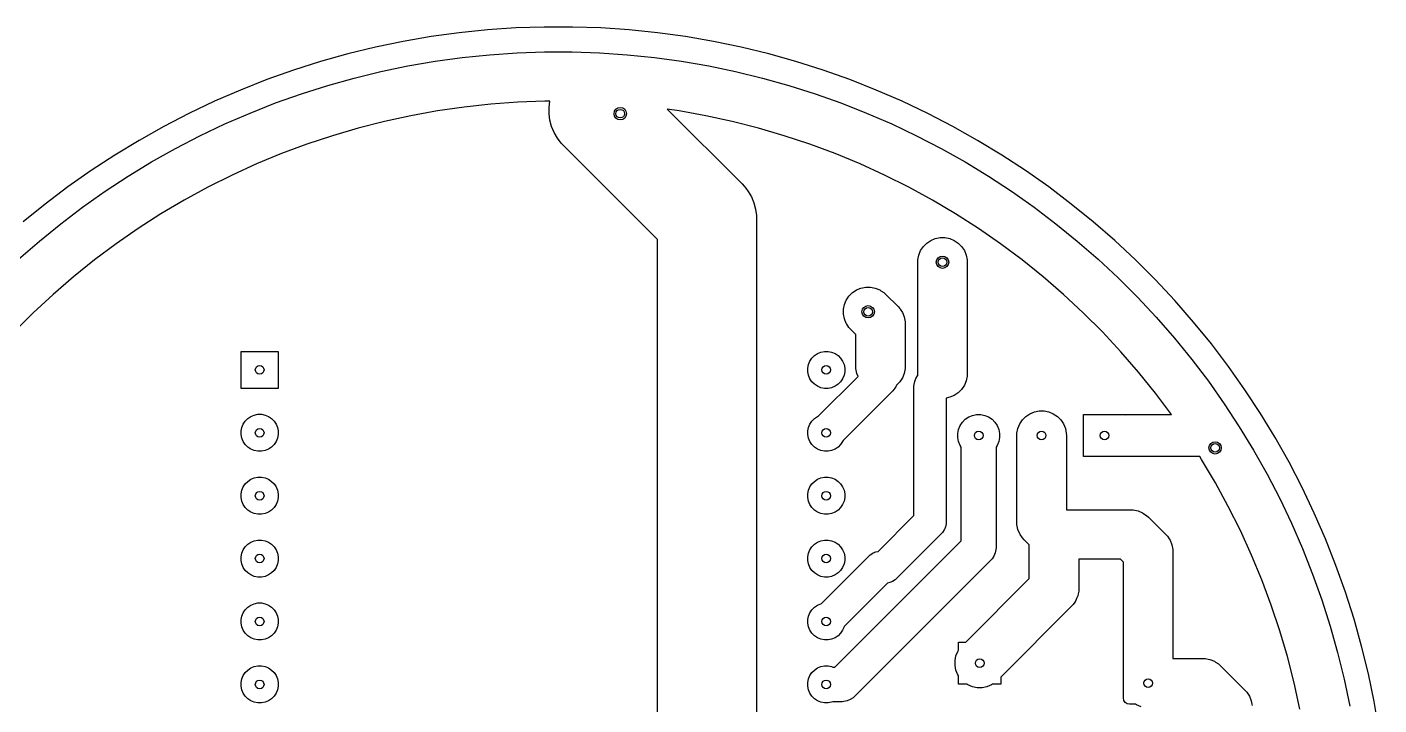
# Model space of a CAD drawing. Extents: x 123 to 256, y -136 to -4.
# Drawn here: x 168.1 to 222.6, y -63.9 to -36.5 of the extents above; entities that cross this region are included whole.
import ezdxf

# ---------------------------------------------------------------- set-up
doc = ezdxf.new("R2010")
doc.units = 0
doc.layers.add('BLACK', color=7, linetype='CONTINUOUS')

msp = doc.modelspace()

# ---------------------------------------------------------------- linework, layer by layer
at = {"layer": 'BLACK', "linetype": 'CONTINUOUS'}
for p, q in [((187.784576, -36.539059), (186.643182, -36.617132)), ((188.92797, -36.5), (187.784576, -36.539059)), ((190.07203, -36.5), (188.92797, -36.5)), ((191.215424, -36.539059), (190.07203, -36.5)), ((192.356818, -36.617132), (191.215424, -36.539059)), ((183.244289, -37.0843), (182.124158, -37.317066)), ((184.371715, -36.889912), (183.244289, -37.0843)), ((185.50512, -36.734129), (184.371715, -36.889912)), ((186.643182, -36.617132), (185.50512, -36.734129)), ((193.49488, -36.734129), (192.356818, -36.617132)), ((194.628285, -36.889912), (193.49488, -36.734129)), ((195.755711, -37.0843), (194.628285, -36.889912)), ((196.875842, -37.317066), (195.755711, -37.0843)), ((181.012626, -37.587938), (179.91099, -37.896602)), ((182.124158, -37.317066), (181.012626, -37.587938)), ((185.624935, -37.731844), (186.728864, -37.618357)), ((186.728864, -37.618357), (187.836025, -37.542625)), ((187.836025, -37.542625), (188.945126, -37.504737)), ((188.945126, -37.504737), (189.420826, -37.504737)), ((189.420826, -37.504737), (189.426487, -37.503611)), ((189.426487, -37.503611), (189.573513, -37.503611)), ((189.573513, -37.503611), (189.579174, -37.504737)), ((189.579174, -37.504737), (190.054874, -37.504737)), ((190.054874, -37.504737), (191.163975, -37.542625)), ((191.163975, -37.542625), (192.271136, -37.618357)), ((192.271136, -37.618357), (193.375065, -37.731844)), ((197.987374, -37.587938), (196.875842, -37.317066)), ((199.08901, -37.896602), (197.987374, -37.587938)), ((179.91099, -37.896602), (178.820535, -38.242697)), ((182.345375, -38.297298), (183.431912, -38.071513)), ((183.431912, -38.071513), (184.525523, -37.882955)), ((184.525523, -37.882955), (185.624935, -37.731844)), ((193.375065, -37.731844), (194.474477, -37.882955)), ((194.474477, -37.882955), (195.568088, -38.071513)), ((195.568088, -38.071513), (196.654625, -38.297298)), ((200.179465, -38.242697), (199.08901, -37.896602)), ((177.742531, -38.62582), (176.678236, -39.045523)), ((178.820535, -38.242697), (177.742531, -38.62582)), ((180.198585, -38.859453), (181.267181, -38.560046)), ((181.267181, -38.560046), (182.345375, -38.297298)), ((196.654625, -38.297298), (197.732819, -38.560046)), ((197.732819, -38.560046), (198.801415, -38.859453)), ((201.257469, -38.62582), (200.179465, -38.242697)), ((202.321764, -39.045523), (201.257469, -38.62582)), ((176.678236, -39.045523), (175.628891, -39.501318)), ((178.095163, -39.5668), (179.140835, -39.195168)), ((179.140835, -39.195168), (180.198585, -38.859453)), ((198.801415, -38.859453), (199.859165, -39.195168)), ((199.859165, -39.195168), (200.904837, -39.5668)), ((203.371109, -39.501318), (202.321764, -39.045523)), ((175.628891, -39.501318), (174.595718, -39.992674)), ((177.062788, -39.973915), (178.095163, -39.5668)), ((185.698337, -39.732958), (184.620458, -39.887933)), ((186.781061, -39.616553), (185.698337, -39.732958)), ((187.867249, -39.538867), (186.781061, -39.616553)), ((188.955518, -39.5), (187.867249, -39.538867)), ((189.161431, -39.5), (188.955518, -39.5)), ((189.129282, -39.744194), (189.161431, -39.5)), ((189.129282, -40.005806), (189.129282, -39.744194)), ((200.904837, -39.5668), (201.937212, -39.973915)), ((204.404282, -39.992674), (203.371109, -39.501318)), ((174.595718, -39.992674), (173.579924, -40.519016)), ((176.044915, -40.41604), (177.062788, -39.973915)), ((182.48472, -40.312758), (181.429583, -40.582066)), ((183.548797, -40.081282), (182.48472, -40.312758)), ((184.620458, -39.887933), (183.548797, -40.081282)), ((189.16343, -40.265181), (189.129282, -40.005806)), ((189.23114, -40.517879), (189.16343, -40.265181)), ((194.379542, -39.887933), (193.896978, -39.818551)), ((193.896978, -39.818551), (196.914213, -42.835786)), ((195.451203, -40.081282), (194.379542, -39.887933)), ((196.51528, -40.312758), (195.451203, -40.081282)), ((197.570417, -40.582066), (196.51528, -40.312758)), ((201.937212, -39.973915), (202.955085, -40.41604)), ((205.420076, -40.519016), (204.404282, -39.992674)), ((173.579924, -40.519016), (172.582691, -41.079732)), ((174.057401, -41.403214), (175.04273, -40.892658)), ((175.04273, -40.892658), (176.044915, -40.41604)), ((180.384731, -40.888862), (179.351494, -41.232756)), ((181.429583, -40.582066), (180.384731, -40.888862)), ((189.331255, -40.759577), (189.23114, -40.517879)), ((189.46206, -40.986141), (189.331255, -40.759577)), ((198.615269, -40.888862), (197.570417, -40.582066)), ((199.648506, -41.232756), (198.615269, -40.888862)), ((202.955085, -40.41604), (203.95727, -40.892658)), ((203.95727, -40.892658), (204.942599, -41.403214)), ((206.417309, -41.079732), (205.420076, -40.519016)), ((172.582691, -41.079732), (171.605184, -41.674167)), ((173.090078, -41.947113), (174.057401, -41.403214)), ((179.351494, -41.232756), (178.331191, -41.61331)), ((189.62132, -41.193692), (189.46206, -40.986141)), ((189.710786, -41.289214), (189.62132, -41.193692)), ((193.5, -45.078427), (189.710786, -41.289214)), ((200.668809, -41.61331), (199.648506, -41.232756)), ((204.942599, -41.403214), (205.909922, -41.947113)), ((207.394816, -41.674167), (206.417309, -41.079732)), ((171.605184, -41.674167), (170.64854, -42.30163)), ((172.141888, -42.52372), (173.090078, -41.947113)), ((178.331191, -41.61331), (177.32512, -42.030038)), ((201.67488, -42.030038), (200.668809, -41.61331)), ((205.909922, -41.947113), (206.858112, -42.52372)), ((208.35146, -42.30163), (207.394816, -41.674167)), ((170.64854, -42.30163), (169.713877, -42.961387)), ((171.213937, -43.132364), (172.141888, -42.52372)), ((176.334564, -42.48241), (175.360786, -42.969848)), ((177.32512, -42.030038), (176.334564, -42.48241)), ((202.665436, -42.48241), (201.67488, -42.030038)), ((203.639214, -42.969848), (202.665436, -42.48241)), ((206.858112, -42.52372), (207.786063, -43.132364)), ((209.286123, -42.961387), (208.35146, -42.30163)), ((169.713877, -42.961387), (168.802284, -43.65267)), ((175.360786, -42.969848), (174.405026, -43.491733)), ((196.914213, -42.835786), (197.003664, -42.931292)), ((197.003664, -42.931292), (197.00368, -42.931308)), ((197.00368, -42.931308), (197.061229, -43.006308)), ((197.061229, -43.006308), (197.16294, -43.138859)), ((204.594974, -43.491733), (203.639214, -42.969848)), ((210.197716, -43.65267), (209.286123, -42.961387)), ((170.307306, -43.772333), (171.213937, -43.132364)), ((174.405026, -43.491733), (173.468502, -44.047398)), ((197.16294, -43.138859), (197.293745, -43.365423)), ((197.293745, -43.365423), (197.39386, -43.607121)), ((197.39386, -43.607121), (197.461571, -43.859819)), ((205.531498, -44.047398), (204.594974, -43.491733)), ((207.786063, -43.132364), (208.692694, -43.772333)), ((168.802284, -43.65267), (167.914823, -44.374673)), ((169.423053, -44.442883), (170.307306, -43.772333)), ((173.468502, -44.047398), (172.552408, -44.636136)), ((197.461571, -43.859819), (197.495718, -44.119194)), ((197.495718, -44.119194), (197.5, -44.25)), ((206.447592, -44.636136), (205.531498, -44.047398)), ((208.692694, -43.772333), (209.576947, -44.442883)), ((211.085177, -44.374673), (210.197716, -43.65267)), ((168.562209, -45.143232), (169.423053, -44.442883)), ((172.552408, -44.636136), (171.657911, -45.257196)), ((197.5, -44.25), (197.5, -82.5)), ((207.342089, -45.257196), (206.447592, -44.636136)), ((209.576947, -44.442883), (210.437791, -45.143232)), ((211.94747, -45.126554), (211.085177, -44.374673)), ((167.725778, -45.872562), (168.562209, -45.143232)), ((171.657911, -45.257196), (170.786151, -45.909787)), ((193.5, -81.5), (193.5, -45.078427)), ((204.22699, -45.365607), (204.365607, -45.22699)), ((204.365607, -45.22699), (204.528603, -45.118079)), ((204.528603, -45.118079), (204.709715, -45.04306)), ((204.709715, -45.04306), (204.901983, -45.004815)), ((204.901983, -45.004815), (205.098017, -45.004815)), ((205.098017, -45.004815), (205.290285, -45.04306)), ((205.290285, -45.04306), (205.471397, -45.118079)), ((205.471397, -45.118079), (205.634393, -45.22699)), ((205.634393, -45.22699), (205.77301, -45.365607)), ((208.213849, -45.909787), (207.342089, -45.257196)), ((210.437791, -45.143232), (211.274222, -45.872562)), ((212.783591, -45.907436), (211.94747, -45.126554)), ((204.004815, -45.901983), (204.04306, -45.709715)), ((204.04306, -45.709715), (204.118079, -45.528603)), ((204.118079, -45.528603), (204.22699, -45.365607)), ((205.77301, -45.365607), (205.881921, -45.528603)), ((205.881921, -45.528603), (205.95694, -45.709715)), ((205.95694, -45.709715), (205.995185, -45.901983)), ((170.786151, -45.909787), (169.938239, -46.593078)), ((204, -46), (204.004815, -45.901983)), ((204, -50.5), (204, -46)), ((205.995185, -45.901983), (206, -46)), ((206, -46), (206, -50.5)), ((209.061761, -46.593078), (208.213849, -45.909787)), ((211.274222, -45.872562), (212.085266, -46.630024)), ((213.592564, -46.716409), (212.783591, -45.907436)), ((169.938239, -46.593078), (169.115256, -47.306197)), ((209.884744, -47.306197), (209.061761, -46.593078)), ((212.085266, -46.630024), (212.869976, -47.414734)), ((214.373446, -47.55253), (213.592564, -46.716409)), ((169.115256, -47.306197), (168.31825, -48.048236)), ((201.149226, -47.481987), (201.226989, -47.365606)), ((201.226989, -47.365606), (201.365606, -47.226989)), ((201.365606, -47.226989), (201.481987, -47.149226)), ((201.481987, -47.149226), (201.528603, -47.118079)), ((201.528603, -47.118079), (201.709715, -47.04306)), ((201.709715, -47.04306), (201.901983, -47.004815)), ((201.901983, -47.004815), (202.098017, -47.004815)), ((202.098017, -47.004815), (202.290285, -47.04306)), ((202.290285, -47.04306), (202.471397, -47.118079)), ((202.471397, -47.118079), (202.518012, -47.149226)), ((202.518012, -47.149226), (202.634394, -47.226989)), ((202.634394, -47.226989), (202.707107, -47.292893)), ((202.707107, -47.292893), (203.207107, -47.792893)), ((210.68175, -48.048236), (209.884744, -47.306197)), ((212.869976, -47.414734), (213.627438, -48.225778)), ((201.004815, -47.901983), (201.04306, -47.709715)), ((201.004815, -48.098017), (201.004815, -47.901983)), ((201.04306, -47.709715), (201.118079, -47.528603)), ((201.118079, -47.528603), (201.149226, -47.481987)), ((203.207107, -47.792893), (203.273011, -47.865607)), ((203.273011, -47.865607), (203.297316, -47.901983)), ((203.297316, -47.901983), (203.381921, -48.028603)), ((215.125327, -48.414823), (214.373446, -47.55253)), ((168.31825, -48.048236), (167.548236, -48.81825)), ((201.04306, -48.290285), (201.004815, -48.098017)), ((201.118079, -48.471397), (201.04306, -48.290285)), ((201.137191, -48.5), (201.118079, -48.471397)), ((201.226989, -48.634394), (201.137191, -48.5)), ((203.381921, -48.028603), (203.45694, -48.209715)), ((203.45694, -48.209715), (203.495185, -48.401983)), ((203.495185, -48.401983), (203.5, -48.5)), ((203.5, -48.5), (203.5, -50.2)), ((211.451764, -48.81825), (210.68175, -48.048236)), ((213.627438, -48.225778), (214.356768, -49.062209)), ((215.84733, -49.302284), (215.125327, -48.414823)), ((201.292893, -48.707107), (201.226989, -48.634394)), ((201.5, -48.914214), (201.292893, -48.707107)), ((201.5, -50.2), (201.5, -48.914214)), ((212.193803, -49.615256), (211.451764, -48.81825)), ((214.356768, -49.062209), (215.057117, -49.923053)), ((176.7, -51.1), (176.7, -49.6)), ((176.7, -49.6), (178.2, -49.6)), ((178.2, -49.6), (178.2, -51.1)), ((199.956452, -49.688559), (200.092286, -49.632295)), ((200.092286, -49.632295), (200.236487, -49.603611)), ((200.236487, -49.603611), (200.383513, -49.603611)), ((200.383513, -49.603611), (200.527714, -49.632295)), ((200.527714, -49.632295), (200.663548, -49.688559)), ((212.906922, -50.438239), (212.193803, -49.615256)), ((216.538613, -50.213877), (215.84733, -49.302284)), ((199.563611, -50.276487), (199.592295, -50.132286)), ((199.592295, -50.132286), (199.648559, -49.996452)), ((199.648559, -49.996452), (199.730242, -49.874205)), ((199.730242, -49.874205), (199.834205, -49.770242)), ((199.834205, -49.770242), (199.956452, -49.688559)), ((200.663548, -49.688559), (200.785795, -49.770242)), ((200.785795, -49.770242), (200.889758, -49.874205)), ((200.889758, -49.874205), (200.971441, -49.996452)), ((200.971441, -49.996452), (201.027705, -50.132286)), ((201.027705, -50.132286), (201.056389, -50.276487)), ((215.057117, -49.923053), (215.727667, -50.807306)), ((199.563611, -50.423513), (199.563611, -50.276487)), ((199.592295, -50.567714), (199.563611, -50.423513)), ((199.648559, -50.703548), (199.592295, -50.567714)), ((199.730242, -50.825795), (199.648559, -50.703548)), ((199.999196, -52.210853), (201.594815, -50.615234)), ((200.971441, -50.703548), (200.889758, -50.825795)), ((201.027705, -50.567714), (200.971441, -50.703548)), ((201.056389, -50.423513), (201.027705, -50.567714)), ((201.056389, -50.276487), (201.056389, -50.423513)), ((201.504815, -50.298017), (201.5, -50.2)), ((201.54306, -50.490285), (201.504815, -50.298017)), ((201.594815, -50.615234), (201.54306, -50.490285)), ((203.381921, -50.671397), (203.27301, -50.834393)), ((203.45694, -50.490285), (203.381921, -50.671397)), ((203.495185, -50.298017), (203.45694, -50.490285)), ((203.5, -50.2), (203.495185, -50.298017)), ((203.877989, -50.811315), (203.926751, -50.693592)), ((203.926751, -50.693592), (203.997543, -50.587644)), ((203.997543, -50.587644), (204.003957, -50.580566)), ((204.003957, -50.580566), (204, -50.5)), ((205.995185, -50.598017), (205.95694, -50.790285)), ((206, -50.5), (205.995185, -50.598017)), ((213.590213, -51.286151), (212.906922, -50.438239)), ((217.19837, -51.14854), (216.538613, -50.213877)), ((178.2, -51.1), (176.7, -51.1)), ((199.834205, -50.929758), (199.730242, -50.825795)), ((199.956452, -51.011441), (199.834205, -50.929758)), ((200.092286, -51.067705), (199.956452, -51.011441)), ((200.236487, -51.096389), (200.092286, -51.067705)), ((200.383513, -51.096389), (200.236487, -51.096389)), ((200.527714, -51.067705), (200.383513, -51.096389)), ((200.663548, -51.011441), (200.527714, -51.067705)), ((200.785795, -50.929758), (200.663548, -51.011441)), ((200.889758, -50.825795), (200.785795, -50.929758)), ((202.994975, -51.194975), (200.989146, -53.200803)), ((203.041107, -51.144075), (202.994975, -51.194975)), ((203.117345, -51.029978), (203.041107, -51.144075)), ((203.145573, -50.961829), (203.117345, -51.029978)), ((203.27301, -50.834393), (203.145573, -50.961829)), ((203.85, -51), (203.85313, -50.936289)), ((203.85, -56.230761), (203.85, -51)), ((203.85313, -50.936289), (203.877989, -50.811315)), ((205.77301, -51.134393), (205.634393, -51.27301)), ((205.881921, -50.971397), (205.77301, -51.134393)), ((205.95694, -50.790285), (205.881921, -50.971397)), ((215.727667, -50.807306), (216.367636, -51.713937)), ((217.825833, -52.105184), (217.19837, -51.14854)), ((205.290285, -51.45694), (205.15, -51.484844)), ((205.15, -51.484844), (205.15, -56.5)), ((205.471397, -51.381921), (205.290285, -51.45694)), ((205.634393, -51.27301), (205.471397, -51.381921)), ((214.236882, -52.15), (213.590213, -51.286151)), ((216.367636, -51.713937), (216.97628, -52.641888)), ((176.870242, -52.414205), (176.974205, -52.310242)), ((176.974205, -52.310242), (177.096452, -52.228559)), ((177.096452, -52.228559), (177.232286, -52.172295)), ((177.232286, -52.172295), (177.376487, -52.143611)), ((177.376487, -52.143611), (177.523513, -52.143611)), ((177.523513, -52.143611), (177.667714, -52.172295)), ((177.667714, -52.172295), (177.803548, -52.228559)), ((177.803548, -52.228559), (177.925795, -52.310242)), ((177.925795, -52.310242), (178.029758, -52.414205)), ((199.730242, -52.414205), (199.834205, -52.310242)), ((199.834205, -52.310242), (199.956452, -52.228559)), ((199.956452, -52.228559), (199.999196, -52.210853)), ((205.802941, -52.460766), (205.920766, -52.342941)), ((205.920766, -52.342941), (206.059313, -52.250367)), ((206.059313, -52.250367), (206.213258, -52.186601)), ((206.213258, -52.186601), (206.376685, -52.154093)), ((206.376685, -52.154093), (206.543315, -52.154093)), ((206.543315, -52.154093), (206.706742, -52.186601)), ((206.706742, -52.186601), (206.860687, -52.250367)), ((206.860687, -52.250367), (206.999234, -52.342941)), ((206.999234, -52.342941), (207.117059, -52.460766)), ((208.22699, -52.365607), (208.365607, -52.22699)), ((208.365607, -52.22699), (208.528603, -52.118079)), ((208.528603, -52.118079), (208.709715, -52.04306)), ((208.709715, -52.04306), (208.901983, -52.004815)), ((208.901983, -52.004815), (209.098017, -52.004815)), ((209.098017, -52.004815), (209.290285, -52.04306)), ((209.290285, -52.04306), (209.471397, -52.118079)), ((209.471397, -52.118079), (209.634393, -52.22699)), ((209.634393, -52.22699), (209.77301, -52.365607)), ((210.69, -53.85), (210.69, -52.15)), ((210.69, -52.15), (212.39, -52.15)), ((212.39, -52.15), (212.39, -52.159401)), ((212.39, -52.159401), (212.416685, -52.154093)), ((212.416685, -52.154093), (212.5, -52.15)), ((212.5, -52.15), (214.236882, -52.15)), ((218.420268, -53.082691), (217.825833, -52.105184)), ((176.703611, -52.816487), (176.732295, -52.672286)), ((176.703611, -52.963513), (176.703611, -52.816487)), ((176.732295, -52.672286), (176.788559, -52.536452)), ((176.788559, -52.536452), (176.870242, -52.414205)), ((178.029758, -52.414205), (178.111441, -52.536452)), ((178.111441, -52.536452), (178.167705, -52.672286)), ((178.167705, -52.672286), (178.196389, -52.816487)), ((178.196389, -52.816487), (178.196389, -52.963513)), ((199.563611, -52.816487), (199.592295, -52.672286)), ((199.563611, -52.963513), (199.563611, -52.816487)), ((199.592295, -52.672286), (199.648559, -52.536452)), ((199.648559, -52.536452), (199.730242, -52.414205)), ((205.614093, -52.916685), (205.646601, -52.753258)), ((205.646601, -52.753258), (205.710367, -52.599313)), ((205.710367, -52.599313), (205.802941, -52.460766)), ((207.117059, -52.460766), (207.209633, -52.599313)), ((207.209633, -52.599313), (207.273399, -52.753258)), ((207.273399, -52.753258), (207.305907, -52.916685)), ((208, -53), (208.004815, -52.901983)), ((208.004815, -52.901983), (208.04306, -52.709715)), ((208.04306, -52.709715), (208.118079, -52.528603)), ((208.118079, -52.528603), (208.22699, -52.365607)), ((209.77301, -52.365607), (209.881921, -52.528603)), ((209.881921, -52.528603), (209.95694, -52.709715)), ((209.95694, -52.709715), (209.995185, -52.901983)), ((209.995185, -52.901983), (210, -53)), ((216.97628, -52.641888), (217.552887, -53.590078)), ((176.732295, -53.107714), (176.703611, -52.963513)), ((176.788559, -53.243548), (176.732295, -53.107714)), ((176.870242, -53.365795), (176.788559, -53.243548)), ((176.974205, -53.469758), (176.870242, -53.365795)), ((178.029758, -53.365795), (177.925795, -53.469758)), ((178.111441, -53.243548), (178.029758, -53.365795)), ((178.167705, -53.107714), (178.111441, -53.243548)), ((178.196389, -52.963513), (178.167705, -53.107714)), ((199.592295, -53.107714), (199.563611, -52.963513)), ((199.648559, -53.243548), (199.592295, -53.107714)), ((199.730242, -53.365795), (199.648559, -53.243548)), ((199.834205, -53.469758), (199.730242, -53.365795)), ((200.889758, -53.365795), (200.785795, -53.469758)), ((200.971441, -53.243548), (200.889758, -53.365795)), ((200.989146, -53.200803), (200.971441, -53.243548)), ((205.614093, -53.083315), (205.614093, -52.916685)), ((205.646601, -53.246742), (205.614093, -53.083315)), ((205.710367, -53.400687), (205.646601, -53.246742)), ((205.76, -53.474968), (205.710367, -53.400687)), ((207.209633, -53.400687), (207.16, -53.474968)), ((207.273399, -53.246742), (207.209633, -53.400687)), ((207.305907, -53.083315), (207.273399, -53.246742)), ((207.305907, -52.916685), (207.305907, -53.083315)), ((208, -56.5), (208, -53)), ((210, -53), (210, -56)), ((218.980984, -54.079924), (218.420268, -53.082691)), ((177.096452, -53.551441), (176.974205, -53.469758)), ((177.232286, -53.607705), (177.096452, -53.551441)), ((177.376487, -53.636389), (177.232286, -53.607705)), ((177.523513, -53.636389), (177.376487, -53.636389)), ((177.667714, -53.607705), (177.523513, -53.636389)), ((177.803548, -53.551441), (177.667714, -53.607705)), ((177.925795, -53.469758), (177.803548, -53.551441)), ((199.956452, -53.551441), (199.834205, -53.469758)), ((200.092286, -53.607705), (199.956452, -53.551441)), ((200.236487, -53.636389), (200.092286, -53.607705)), ((200.383513, -53.636389), (200.236487, -53.636389)), ((200.527714, -53.607705), (200.383513, -53.636389)), ((200.663548, -53.551441), (200.527714, -53.607705)), ((200.785795, -53.469758), (200.663548, -53.551441)), ((205.76, -57.25005), (205.76, -53.474968)), ((207.16, -53.474968), (207.16, -57.54)), ((212.39, -53.85), (210.69, -53.85)), ((212.416685, -53.845907), (212.39, -53.840598)), ((212.39, -53.840598), (212.39, -53.85)), ((212.5, -53.85), (212.416685, -53.845907)), ((215.376445, -53.85), (212.5, -53.85)), ((215.452602, -53.968502), (215.376445, -53.85)), ((216.008267, -54.905026), (215.452602, -53.968502)), ((217.552887, -53.590078), (218.096786, -54.557401)), ((219.507326, -55.095718), (218.980984, -54.079924)), ((176.732295, -55.212286), (176.788559, -55.076452)), ((176.788559, -55.076452), (176.870242, -54.954205)), ((176.870242, -54.954205), (176.974205, -54.850242)), ((176.974205, -54.850242), (177.096452, -54.768559)), ((177.096452, -54.768559), (177.232286, -54.712295)), ((177.232286, -54.712295), (177.376487, -54.683611)), ((177.376487, -54.683611), (177.523513, -54.683611)), ((177.523513, -54.683611), (177.667714, -54.712295)), ((177.667714, -54.712295), (177.803548, -54.768559)), ((177.803548, -54.768559), (177.925795, -54.850242)), ((177.925795, -54.850242), (178.029758, -54.954205)), ((178.029758, -54.954205), (178.111441, -55.076452)), ((178.111441, -55.076452), (178.167705, -55.212286)), ((199.592295, -55.212286), (199.648559, -55.076452)), ((199.648559, -55.076452), (199.730242, -54.954205)), ((199.730242, -54.954205), (199.834205, -54.850242)), ((199.834205, -54.850242), (199.956452, -54.768559)), ((199.956452, -54.768559), (200.092286, -54.712295)), ((200.092286, -54.712295), (200.236487, -54.683611)), ((200.236487, -54.683611), (200.383513, -54.683611)), ((200.383513, -54.683611), (200.527714, -54.712295)), ((200.527714, -54.712295), (200.663548, -54.768559)), ((200.663548, -54.768559), (200.785795, -54.850242)), ((200.785795, -54.850242), (200.889758, -54.954205)), ((200.889758, -54.954205), (200.971441, -55.076452)), ((200.971441, -55.076452), (201.027705, -55.212286)), ((216.530152, -55.860786), (216.008267, -54.905026)), ((218.096786, -54.557401), (218.607342, -55.54273)), ((176.703611, -55.356487), (176.732295, -55.212286)), ((176.703611, -55.503513), (176.703611, -55.356487)), ((176.732295, -55.647714), (176.703611, -55.503513)), ((178.167705, -55.212286), (178.196389, -55.356487)), ((178.196389, -55.503513), (178.167705, -55.647714)), ((178.196389, -55.356487), (178.196389, -55.503513)), ((199.563611, -55.356487), (199.592295, -55.212286)), ((199.563611, -55.503513), (199.563611, -55.356487)), ((199.592295, -55.647714), (199.563611, -55.503513)), ((201.027705, -55.212286), (201.056389, -55.356487)), ((201.056389, -55.503513), (201.027705, -55.647714)), ((201.056389, -55.356487), (201.056389, -55.503513)), ((218.607342, -55.54273), (219.08396, -56.544915)), ((219.998682, -56.128891), (219.507326, -55.095718)), ((176.788559, -55.783548), (176.732295, -55.647714)), ((176.870242, -55.905795), (176.788559, -55.783548)), ((176.974205, -56.009758), (176.870242, -55.905795)), ((177.096452, -56.091441), (176.974205, -56.009758)), ((177.232286, -56.147705), (177.096452, -56.091441)), ((177.376487, -56.176389), (177.232286, -56.147705)), ((177.523513, -56.176389), (177.376487, -56.176389)), ((177.667714, -56.147705), (177.523513, -56.176389)), ((177.803548, -56.091441), (177.667714, -56.147705)), ((177.925795, -56.009758), (177.803548, -56.091441)), ((178.029758, -55.905795), (177.925795, -56.009758)), ((178.111441, -55.783548), (178.029758, -55.905795)), ((178.167705, -55.647714), (178.111441, -55.783548)), ((199.648559, -55.783548), (199.592295, -55.647714)), ((199.730242, -55.905795), (199.648559, -55.783548)), ((199.834205, -56.009758), (199.730242, -55.905795)), ((199.956452, -56.091441), (199.834205, -56.009758)), ((200.092286, -56.147705), (199.956452, -56.091441)), ((200.236487, -56.176389), (200.092286, -56.147705)), ((200.383513, -56.176389), (200.236487, -56.176389)), ((200.527714, -56.147705), (200.383513, -56.176389)), ((200.663548, -56.091441), (200.527714, -56.147705)), ((200.785795, -56.009758), (200.663548, -56.091441)), ((200.889758, -55.905795), (200.785795, -56.009758)), ((200.971441, -55.783548), (200.889758, -55.905795)), ((201.027705, -55.647714), (200.971441, -55.783548)), ((210, -56), (212.6, -56)), ((212.6, -56), (212.698017, -56.004815)), ((212.698017, -56.004815), (212.890285, -56.04306)), ((212.890285, -56.04306), (213.071397, -56.118079)), ((213.071397, -56.118079), (213.087578, -56.128891)), ((213.087578, -56.128891), (213.234394, -56.226989)), ((217.01759, -56.834564), (216.530152, -55.860786)), ((220.454477, -57.178236), (219.998682, -56.128891)), ((202.400517, -57.680244), (203.85, -56.230761)), ((205.122012, -56.688685), (205.079928, -56.790284)), ((205.146871, -56.563711), (205.122012, -56.688685)), ((205.15, -56.5), (205.146871, -56.56369)), ((205.146871, -56.56369), (205.146871, -56.563711)), ((208.004815, -56.598017), (208, -56.5)), ((208.04306, -56.790285), (208.004815, -56.598017)), ((213.234394, -56.226989), (213.307107, -56.292893)), ((213.307107, -56.292893), (214.007106, -56.992893)), ((219.08396, -56.544915), (219.526085, -57.562788)), ((177.096452, -57.308559), (177.232286, -57.252295)), ((177.232286, -57.252295), (177.376487, -57.223611)), ((177.376487, -57.223611), (177.523513, -57.223611)), ((177.523513, -57.223611), (177.667714, -57.252295)), ((177.667714, -57.252295), (177.803548, -57.308559)), ((199.956452, -57.308559), (200.092286, -57.252295)), ((200.092286, -57.252295), (200.236487, -57.223611)), ((200.236487, -57.223611), (200.383513, -57.223611)), ((200.383513, -57.223611), (200.527714, -57.252295)), ((200.527714, -57.252295), (200.663548, -57.308559)), ((200.66005, -62.35), (205.76, -57.25005)), ((204.95962, -56.959619), (203.139619, -58.779619)), ((205.002447, -56.912365), (204.95962, -56.959619)), ((205.002457, -56.912356), (205.002447, -56.912365)), ((205.073249, -56.806408), (205.002457, -56.912356)), ((205.079928, -56.790284), (205.073249, -56.806408)), ((208.118079, -56.971397), (208.04306, -56.790285)), ((208.137191, -57), (208.118079, -56.971397)), ((208.226989, -57.134394), (208.137191, -57)), ((208.292893, -57.207107), (208.226989, -57.134394)), ((208.5, -57.414214), (208.292893, -57.207107)), ((214.007106, -56.992893), (214.07301, -57.065606)), ((214.07301, -57.065606), (214.148267, -57.178236)), ((214.148267, -57.178236), (214.181921, -57.228603)), ((214.181921, -57.228603), (214.25694, -57.409715)), ((217.469962, -57.82512), (217.01759, -56.834564)), ((220.87418, -58.242531), (220.454477, -57.178236)), ((176.703611, -57.896487), (176.732295, -57.752286)), ((176.732295, -57.752286), (176.788559, -57.616452)), ((176.788559, -57.616452), (176.870242, -57.494205)), ((176.870242, -57.494205), (176.974205, -57.390242)), ((176.974205, -57.390242), (177.096452, -57.308559)), ((177.803548, -57.308559), (177.925795, -57.390242)), ((177.925795, -57.390242), (178.029758, -57.494205)), ((178.029758, -57.494205), (178.111441, -57.616452)), ((178.111441, -57.616452), (178.167705, -57.752286)), ((178.167705, -57.752286), (178.196389, -57.896487)), ((199.563611, -57.896487), (199.592295, -57.752286)), ((199.592295, -57.752286), (199.648559, -57.616452)), ((199.648559, -57.616452), (199.730242, -57.494205)), ((199.730242, -57.494205), (199.834205, -57.390242)), ((199.834205, -57.390242), (199.956452, -57.308559)), ((200.663548, -57.308559), (200.785795, -57.390242)), ((200.785795, -57.390242), (200.889758, -57.494205)), ((200.889758, -57.494205), (200.971441, -57.616452)), ((200.971441, -57.616452), (201.027705, -57.752286)), ((201.027705, -57.752286), (201.056389, -57.896487)), ((202.040381, -57.86038), (202.087634, -57.817552)), ((202.087634, -57.817552), (202.087644, -57.817543)), ((202.087644, -57.817543), (202.193592, -57.746751)), ((202.193592, -57.746751), (202.202167, -57.743199)), ((202.202167, -57.743199), (202.311315, -57.697988)), ((202.311315, -57.697988), (202.400517, -57.680244)), ((207.129859, -57.743199), (207.077345, -57.869978)), ((207.156629, -57.608612), (207.129859, -57.743199)), ((207.16, -57.54), (207.156629, -57.608612)), ((208.5, -58.775786), (208.5, -57.414214)), ((214.25694, -57.409715), (214.295185, -57.601983)), ((214.295185, -57.601983), (214.3, -57.7)), ((214.3, -57.7), (214.3, -62)), ((219.526085, -57.562788), (219.9332, -58.595163)), ((176.703611, -58.043513), (176.703611, -57.896487)), ((176.732295, -58.187714), (176.703611, -58.043513)), ((176.788559, -58.323548), (176.732295, -58.187714)), ((176.870242, -58.445795), (176.788559, -58.323548)), ((178.111441, -58.323548), (178.029758, -58.445795)), ((178.167705, -58.187714), (178.111441, -58.323548)), ((178.196389, -58.043513), (178.167705, -58.187714)), ((178.196389, -57.896487), (178.196389, -58.043513)), ((199.563611, -58.043513), (199.563611, -57.896487)), ((199.592295, -58.187714), (199.563611, -58.043513)), ((199.648559, -58.323548), (199.592295, -58.187714)), ((199.730242, -58.445795), (199.648559, -58.323548)), ((200.112484, -59.788277), (202.040381, -57.86038)), ((200.971441, -58.323548), (200.889758, -58.445795)), ((201.027705, -58.187714), (200.971441, -58.323548)), ((201.056389, -58.043513), (201.027705, -58.187714)), ((201.056389, -57.896487), (201.056389, -58.043513)), ((206.954975, -58.034975), (201.444975, -63.544975)), ((207.001107, -57.984075), (206.954975, -58.034975)), ((207.077345, -57.869978), (207.001107, -57.984075)), ((212.185786, -58), (210.5, -58)), ((210.5, -58), (210.5, -59.19)), ((212.3, -58.114213), (212.185786, -58)), ((212.3, -62.4), (212.3, -58.114213)), ((217.88669, -58.831191), (217.469962, -57.82512)), ((221.257303, -59.320535), (220.87418, -58.242531)), ((176.974205, -58.549758), (176.870242, -58.445795)), ((177.096452, -58.631441), (176.974205, -58.549758)), ((177.232286, -58.687705), (177.096452, -58.631441)), ((177.376487, -58.716389), (177.232286, -58.687705)), ((177.523513, -58.716389), (177.376487, -58.716389)), ((177.667714, -58.687705), (177.523513, -58.716389)), ((177.803548, -58.631441), (177.667714, -58.687705)), ((177.925795, -58.549758), (177.803548, -58.631441)), ((178.029758, -58.445795), (177.925795, -58.549758)), ((199.834205, -58.549758), (199.730242, -58.445795)), ((199.956452, -58.631441), (199.834205, -58.549758)), ((200.092286, -58.687705), (199.956452, -58.631441)), ((200.236487, -58.716389), (200.092286, -58.687705)), ((200.383513, -58.716389), (200.236487, -58.716389)), ((200.527714, -58.687705), (200.383513, -58.716389)), ((200.663548, -58.631441), (200.527714, -58.687705)), ((200.785795, -58.549758), (200.663548, -58.631441)), ((200.889758, -58.445795), (200.785795, -58.549758)), ((202.986408, -58.893249), (202.868685, -58.942011)), ((203.092356, -58.822457), (202.986408, -58.893249)), ((203.139619, -58.779619), (203.092356, -58.822457)), ((205.935786, -61.34), (208.5, -58.775786)), ((218.267244, -59.851494), (217.88669, -58.831191)), ((219.9332, -58.595163), (220.304832, -59.640835)), ((202.779484, -58.959754), (201.031722, -60.707515)), ((202.868685, -58.942011), (202.779484, -58.959754)), ((210.47395, -59.394767), (210.456941, -59.480284)), ((210.495185, -59.288017), (210.47395, -59.394767)), ((210.5, -59.19), (210.495185, -59.288017)), ((221.603398, -60.41099), (221.257303, -59.320535)), ((176.870242, -60.034205), (176.974205, -59.930242)), ((176.974205, -59.930242), (177.096452, -59.848559)), ((177.096452, -59.848559), (177.232286, -59.792295)), ((177.232286, -59.792295), (177.376487, -59.763611)), ((177.376487, -59.763611), (177.523513, -59.763611)), ((177.523513, -59.763611), (177.667714, -59.792295)), ((177.667714, -59.792295), (177.803548, -59.848559)), ((177.803548, -59.848559), (177.925795, -59.930242)), ((177.925795, -59.930242), (178.029758, -60.034205)), ((199.730242, -60.034205), (199.834205, -59.930242)), ((199.834205, -59.930242), (199.956452, -59.848559)), ((199.956452, -59.848559), (200.092286, -59.792295)), ((200.092286, -59.792295), (200.112484, -59.788277)), ((210.207107, -59.897107), (207.35, -62.754214)), ((210.273011, -59.824393), (210.207107, -59.897107)), ((210.338297, -59.726683), (210.273011, -59.824393)), ((210.381921, -59.661397), (210.338297, -59.726683)), ((210.412995, -59.586377), (210.381921, -59.661397)), ((210.456941, -59.480284), (210.412995, -59.586377)), ((218.611138, -60.884731), (218.267244, -59.851494)), ((220.304832, -59.640835), (220.640547, -60.698585)), ((176.703611, -60.436487), (176.732295, -60.292286)), ((176.703611, -60.583513), (176.703611, -60.436487)), ((176.732295, -60.292286), (176.788559, -60.156452)), ((176.788559, -60.156452), (176.870242, -60.034205)), ((178.029758, -60.034205), (178.111441, -60.156452)), ((178.111441, -60.156452), (178.167705, -60.292286)), ((178.167705, -60.292286), (178.196389, -60.436487)), ((178.196389, -60.436487), (178.196389, -60.583513)), ((199.563611, -60.436487), (199.592295, -60.292286)), ((199.563611, -60.583513), (199.563611, -60.436487)), ((199.592295, -60.292286), (199.648559, -60.156452)), ((199.648559, -60.156452), (199.730242, -60.034205)), ((221.912062, -61.512626), (221.603398, -60.41099)), ((176.732295, -60.727714), (176.703611, -60.583513)), ((176.788559, -60.863548), (176.732295, -60.727714)), ((176.870242, -60.985795), (176.788559, -60.863548)), ((176.974205, -61.089758), (176.870242, -60.985795)), ((177.096452, -61.171441), (176.974205, -61.089758)), ((177.925795, -61.089758), (177.803548, -61.171441)), ((178.029758, -60.985795), (177.925795, -61.089758)), ((178.111441, -60.863548), (178.029758, -60.985795)), ((178.167705, -60.727714), (178.111441, -60.863548)), ((178.196389, -60.583513), (178.167705, -60.727714)), ((199.592295, -60.727714), (199.563611, -60.583513)), ((199.648559, -60.863548), (199.592295, -60.727714)), ((199.730242, -60.985795), (199.648559, -60.863548)), ((199.834205, -61.089758), (199.730242, -60.985795)), ((199.956452, -61.171441), (199.834205, -61.089758)), ((200.785795, -61.089758), (200.663548, -61.171441)), ((200.889758, -60.985795), (200.785795, -61.089758)), ((200.971441, -60.863548), (200.889758, -60.985795)), ((201.027705, -60.727714), (200.971441, -60.863548)), ((201.031722, -60.707515), (201.027705, -60.727714)), ((218.917934, -61.929583), (218.611138, -60.884731)), ((220.640547, -60.698585), (220.939954, -61.767181)), ((177.232286, -61.227705), (177.096452, -61.171441)), ((177.376487, -61.256389), (177.232286, -61.227705)), ((177.523513, -61.256389), (177.376487, -61.256389)), ((177.667714, -61.227705), (177.523513, -61.256389)), ((177.803548, -61.171441), (177.667714, -61.227705)), ((200.092286, -61.227705), (199.956452, -61.171441)), ((200.236487, -61.256389), (200.092286, -61.227705)), ((200.383513, -61.256389), (200.236487, -61.256389)), ((200.527714, -61.227705), (200.383513, -61.256389)), ((200.663548, -61.171441), (200.527714, -61.227705)), ((205.65, -61.67083), (205.65, -61.34)), ((205.65, -61.34), (205.935786, -61.34)), ((222.182934, -62.624158), (221.912062, -61.512626)), ((205.504816, -62.091983), (205.54306, -61.899716)), ((205.504816, -62.288017), (205.504816, -62.091983)), ((205.54306, -61.899716), (205.618079, -61.718604)), ((205.618079, -61.718604), (205.65, -61.67083)), ((214.3, -62), (215.5, -62)), ((215.5, -62), (215.598017, -62.004815)), ((215.598017, -62.004815), (215.790285, -62.04306)), ((215.790285, -62.04306), (215.971397, -62.118079)), ((215.971397, -62.118079), (216.018012, -62.149226)), ((216.018012, -62.149226), (216.134394, -62.226989)), ((219.187242, -62.98472), (218.917934, -61.929583)), ((220.939954, -61.767181), (221.202702, -62.845375)), ((176.732295, -62.832286), (176.788559, -62.696452)), ((176.788559, -62.696452), (176.870242, -62.574205)), ((176.870242, -62.574205), (176.974205, -62.470242)), ((176.974205, -62.470242), (177.096452, -62.388559)), ((177.096452, -62.388559), (177.232286, -62.332295)), ((177.232286, -62.332295), (177.376487, -62.303611)), ((177.376487, -62.303611), (177.523513, -62.303611)), ((177.523513, -62.303611), (177.667714, -62.332295)), ((177.667714, -62.332295), (177.803548, -62.388559)), ((177.803548, -62.388559), (177.925795, -62.470242)), ((177.925795, -62.470242), (178.029758, -62.574205)), ((178.029758, -62.574205), (178.111441, -62.696452)), ((178.111441, -62.696452), (178.167705, -62.832286)), ((199.592295, -62.832286), (199.648559, -62.696452)), ((199.648559, -62.696452), (199.730242, -62.574205)), ((199.730242, -62.574205), (199.834205, -62.470242)), ((199.834205, -62.470242), (199.956452, -62.388559)), ((199.956452, -62.388559), (200.092286, -62.332295)), ((200.092286, -62.332295), (200.236487, -62.303611)), ((200.236487, -62.303611), (200.383513, -62.303611)), ((200.383513, -62.303611), (200.527714, -62.332295)), ((200.527714, -62.332295), (200.570458, -62.35)), ((200.570458, -62.35), (200.66005, -62.35)), ((205.54306, -62.480284), (205.504816, -62.288017)), ((205.618079, -62.661396), (205.54306, -62.480284)), ((205.65, -62.709169), (205.618079, -62.661396)), ((205.65, -63.04), (205.65, -62.709169)), ((212.3, -63.6), (212.3, -62.4)), ((216.134394, -62.226989), (216.207107, -62.292893)), ((216.207107, -62.292893), (217.207107, -63.292894)), ((222.4157, -63.744289), (222.182934, -62.624158)), ((176.703611, -62.976487), (176.732295, -62.832286)), ((176.703611, -63.123513), (176.703611, -62.976487)), ((176.732295, -63.267714), (176.703611, -63.123513)), ((176.788559, -63.403548), (176.732295, -63.267714)), ((178.167705, -63.267714), (178.111441, -63.403548)), ((178.167705, -62.832286), (178.196389, -62.976487)), ((178.196389, -63.123513), (178.167705, -63.267714)), ((178.196389, -62.976487), (178.196389, -63.123513)), ((199.563611, -62.976487), (199.592295, -62.832286)), ((199.563611, -63.123513), (199.563611, -62.976487)), ((199.592295, -63.267714), (199.563611, -63.123513)), ((199.648559, -63.403548), (199.592295, -63.267714)), ((205.98083, -63.04), (205.65, -63.04)), ((206.028604, -63.071921), (205.98083, -63.04)), ((206.209716, -63.14694), (206.028604, -63.071921)), ((206.401983, -63.185184), (206.209716, -63.14694)), ((206.598017, -63.185184), (206.401983, -63.185184)), ((206.790284, -63.14694), (206.598017, -63.185184)), ((206.971396, -63.071921), (206.790284, -63.14694)), ((207.01917, -63.04), (206.971396, -63.071921)), ((207.35, -63.04), (207.01917, -63.04)), ((207.35, -62.754214), (207.35, -63.04)), ((219.418718, -64.048797), (219.187242, -62.98472)), ((221.202702, -62.845375), (221.428487, -63.931912)), ((176.870242, -63.525795), (176.788559, -63.403548)), ((176.974205, -63.629758), (176.870242, -63.525795)), ((177.096452, -63.711441), (176.974205, -63.629758)), ((177.232286, -63.767705), (177.096452, -63.711441)), ((177.376487, -63.796389), (177.232286, -63.767705)), ((177.523513, -63.796389), (177.376487, -63.796389)), ((177.667714, -63.767705), (177.523513, -63.796389)), ((177.803548, -63.711441), (177.667714, -63.767705)), ((177.925795, -63.629758), (177.803548, -63.711441)), ((178.029758, -63.525795), (177.925795, -63.629758)), ((178.111441, -63.403548), (178.029758, -63.525795)), ((199.730242, -63.525795), (199.648559, -63.403548)), ((199.834205, -63.629758), (199.730242, -63.525795)), ((199.956452, -63.711441), (199.834205, -63.629758)), ((200.092286, -63.767705), (199.956452, -63.711441)), ((200.236487, -63.796389), (200.092286, -63.767705)), ((200.383513, -63.796389), (200.236487, -63.796389)), ((200.527714, -63.767705), (200.383513, -63.796389)), ((200.570458, -63.75), (200.527714, -63.767705)), ((200.95, -63.75), (200.570458, -63.75)), ((201.018612, -63.746629), (200.95, -63.75)), ((201.153199, -63.719859), (201.018612, -63.746629)), ((201.279978, -63.667345), (201.153199, -63.719859)), ((201.394075, -63.591107), (201.279978, -63.667345)), ((201.444975, -63.544975), (201.394075, -63.591107)), ((212.31903, -63.695671), (212.3, -63.6)), ((212.373223, -63.776777), (212.31903, -63.695671)), ((212.454329, -63.83097), (212.373223, -63.776777)), ((217.207107, -63.292894), (217.273011, -63.365607)), ((217.273011, -63.365607), (217.381922, -63.528604)), ((217.381922, -63.528604), (217.456941, -63.709716)), ((217.456941, -63.709716), (217.484845, -63.85)), ((222.610088, -64.871715), (222.4157, -63.744289)), ((212.55, -63.85), (212.454329, -63.83097)), ((212.78083, -63.85), (212.55, -63.85)), ((212.828603, -63.881921), (212.78083, -63.85)), ((213.009715, -63.95694), (212.828603, -63.881921)), ((217.484845, -63.85), (217.495185, -63.901983))]:
    msp.add_line(p, q, dxfattribs=at)
at = {"layer": 'BLACK'}
for centre, radius in [((192, -40), 0.25), ((205, -46), 0.25), ((202, -48), 0.25), ((177.45, -50.35), 0.175), ((200.31, -50.35), 0.175), ((177.45, -52.89), 0.175), ((200.31, -52.89), 0.175), ((206.46, -53), 0.175), ((209, -53), 0.175), ((211.54, -53), 0.175), ((216, -53.5), 0.25), ((177.45, -55.43), 0.175), ((200.31, -55.43), 0.175), ((177.45, -57.97), 0.175), ((200.31, -57.97), 0.175), ((177.45, -60.51), 0.175), ((200.31, -60.51), 0.175), ((206.5, -62.19), 0.175), ((177.45, -63.05), 0.175), ((200.31, -63.05), 0.175), ((213.3, -63), 0.175)]:
    msp.add_circle(centre, radius, dxfattribs=at)
at = {"layer": 'WHITE'}
for centre in [(192, -40), (205, -46), (202, -48), (177.45, -50.35), (200.31, -50.35), (177.45, -52.89), (200.31, -52.89), (206.46, -53), (209, -53), (211.54, -53), (216, -53.5), (177.45, -55.43), (200.31, -55.43), (177.45, -57.97), (200.31, -57.97), (177.45, -60.51), (200.31, -60.51), (206.5, -62.19), (177.45, -63.05), (200.31, -63.05), (213.3, -63)]:
    msp.add_circle(centre, 0.175, dxfattribs=at)

doc.saveas('drawing.dxf')
